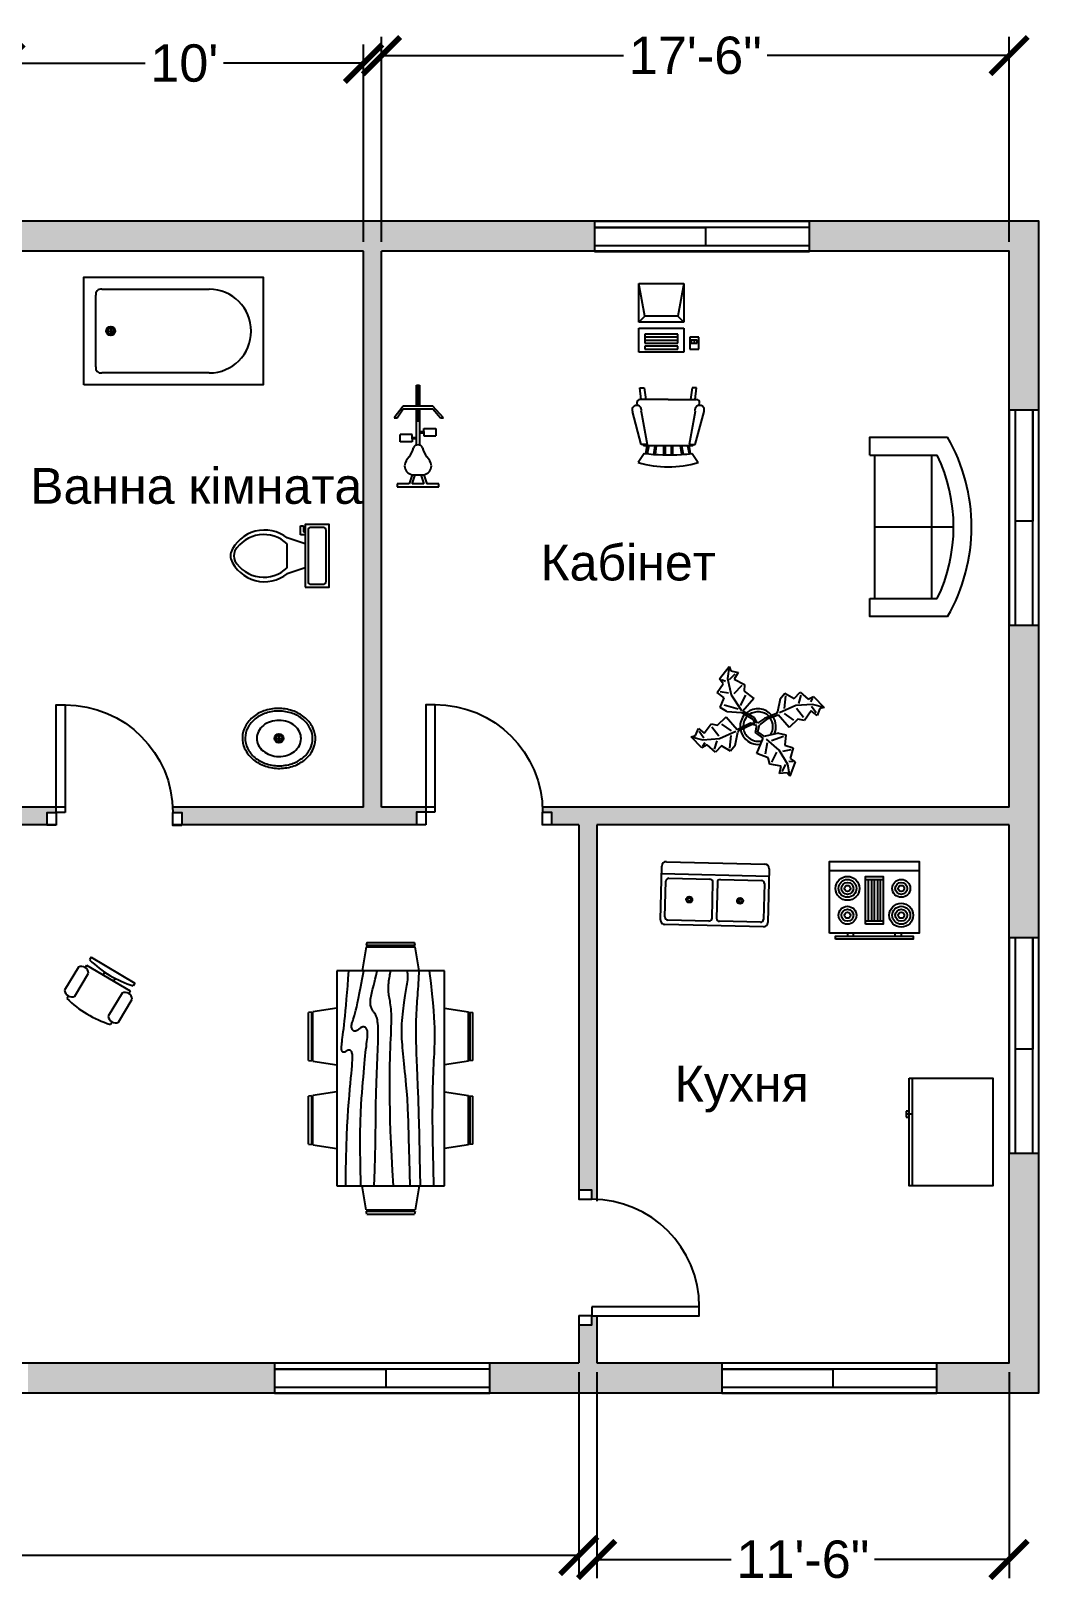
# Model space of a CAD drawing. Header units: inches. Extents: x 2535 to 5004, y 1316 to 3229.
# Drawn here: x 2879 to 3216, y 1316 to 1835 of the extents above; entities that cross this region are included whole.
import ezdxf

# ---------------------------------------------------------------- set-up
doc = ezdxf.new("R2010")
doc.units = ezdxf.units.IN
for name, color, linetype in [('Blocks', 130, 'Continuous'), ('Dimension', 82, 'Continuous'), ('Door', 240, 'Continuous'), ('Hatches', 50, 'Continuous'), ('Text', 40, 'Continuous'), ('Window', 210, 'Continuous')]:
    doc.layers.add(name, color=color, linetype=linetype)
doc.styles.get("Standard").update_dxf_attribs({"font": 'arial.ttf'})
doc.dimstyles.new('Dimension', dxfattribs={"dimscale": 5, "dimtxt": 2.5, "dimasz": 2.5, "dimexe": 1.25, "dimexo": 0.625, "dimtad": 0, "dimlunit": 4, "dimtxsty": 'Standard', "dimblk": 'ARCHTICK', "dimcen": 2.5, "dimadec": 0, "dimazin": 0, "dimtfac": 1, "dimtmove": 0, "dimatfit": 3, "dimfxl": 1, "dimarcsym": 0})

# ---------------------------------------------------------------- blocks, each defined once
blk = doc.blocks.new('Door1')
at = {"layer": 'Door'}
for points in [[(-6.06, 4.28), (-3.06, 4.28), (-3.06, 40.28), (-6.06, 40.28)], [(-45.06, -0.03), (-42.06, -0.03), (-42.06, 4.28), (-45.06, 4.28)], [(-3, 0), (0, 0), (0, 4.31), (-3, 4.31)]]:
    blk.add_lwpolyline(points, close=True, dxfattribs=at)
blk.add_arc((-6.06, 4.28), 36, 90, 180, dxfattribs=at)
blk = doc.blocks.new('Window2')
at = {"layer": 'Window'}
for p, q in [((0, 10), (-72, 10)), ((-72, 10), (-72, 0)), ((0, 8), (-72, 8)), ((-72, 8), (-34.77, 8)), ((-34.77, 8), (-34.77, 2)), ((0, 0), (0, 10)), ((-72, 2), (0, 2)), ((-72, 0), (0, 0))]:
    blk.add_line(p, q, dxfattribs=at)
blk = doc.blocks.new('Bath Tub - 26 x 60 in.')
for p, q in [((8, -18), (10, -18)), ((9, -17), (9, -19))]:
    blk.add_line(p, q)
blk.add_lwpolyline([(0, -36), (0, 0), (60, 0), (60, -36)], close=True)
for points in [[(6, -4), (42, -4)], [(4, -30), (4, -6)], [(42, -32), (6, -32)]]:
    blk.add_lwpolyline(points)
for radius in [1.5, 1]:
    blk.add_circle((9, -18), radius)
for centre, radius, start, end in [((5.75, -5.75), 1.77, 81.8699, 188.1301), ((42, -18), 14, 270, 90), ((5.75, -30.25), 1.77, 171.8699, 278.1301)]:
    blk.add_arc(centre, radius, start, end)
blk = doc.blocks.new('Toilet - top')
for p, q in [((9.5, -6), (9.5, -2)), ((-10, -8.5), (-8, -8.5)), ((-10, -9.5), (-10, -8.5)), ((-7, -9.5), (-10, -9.5)), ((-8, -8.5), (-8, -8)), ((-7, -8), (-7, -9.5)), ((-4, -8), (-6, -14)), ((4, -8), (6, -14)), ((4, -14), (-4, -14))]:
    blk.add_line(p, q)
blk.add_lwpolyline([(10.5, -8), (10.5, 0), (-10.5, 0), (-10.5, -8)], close=True)
for points in [[(-9.5, -2), (-9.5, -6)], [(8.5, -1), (-8.5, -1)], [(-8.5, -7), (8.5, -7)]]:
    blk.add_lwpolyline(points)
for centre, radius, start, end in [((-8.62, -1.88), 0.884, 81.8699, 188.1301), ((8.62, -1.88), 0.884, 351.8699, 98.1301), ((-8.62, -6.12), 0.884, 171.8699, 278.1301), ((8.62, -6.12), 0.884, 261.8699, 8.1301), ((3.52, -21.58), 12.17, 141.4691, 247.9714), ((4.2, -21.82), 11.33, 136.3677, 238.9468), ((-3.52, -21.58), 12.17, 292.0284, 38.5307), ((-4.2, -21.82), 11.33, 301.053, 43.6321), ((0, -27.88), 4, 245.7318, 294.2682), ((0, -29), 4, 254.8605, 285.1395)]:
    blk.add_arc(centre, radius, start, end)
blk = doc.blocks.new('Sink - Oval top')
for p, q in [((-1, 0), (1, 0)), ((0, 1), (0, -1))]:
    blk.add_line(p, q)
at = {"linetype": 'Continuous'}
for points in [[(-12.23, 0.39, 0.117634), (-11.46, -3.36, 0.104469), (-8.88, -6.8, 0.090016), (-5.08, -9.07, 0.08192), (-0.32, -10.02, 0.08192), (4.49, -9.38, 0.090016), (8.42, -7.36, 0.104469), (11.22, -4.09, 0.117634), (12.23, -0.39, 0.117634), (11.46, 3.36, 0.104469), (8.88, 6.8, 0.090016), (5.08, 9.07, 0.08192), (0.32, 10.02, 0.08192), (-4.49, 9.38, 0.090016), (-8.42, 7.36, 0.104469), (-11.22, 4.09, 0.117634)], [(-11.29, 0.16, 0.118622), (-10.52, -3.25, 0.104678), (-8.07, -6.36, 0.089562), (-4.54, -8.37, 0.081185), (-0.13, -9.15, 0.081185), (4.3, -8.49, 0.089562), (7.89, -6.58, 0.104678), (10.42, -3.55, 0.118622), (11.29, -0.16, 0.118622), (10.52, 3.25, 0.104678), (8.07, 6.36, 0.089562), (4.54, 8.37, 0.081185), (0.13, 9.15, 0.081185), (-4.3, 8.49, 0.089562), (-7.89, 6.58, 0.104678), (-10.42, 3.55, 0.118622)], [(-7.42, 0.08, 0.118283), (-6.91, -2.17, 0.104607), (-5.29, -4.21, 0.089718), (-2.97, -5.53, 0.081436), (-0.07, -6.04, 0.081436), (2.84, -5.59, 0.089718), (5.2, -4.33, 0.104607), (6.86, -2.32, 0.118283), (7.42, -0.08, 0.118283), (6.91, 2.17, 0.104607), (5.29, 4.21, 0.089718), (2.97, 5.53, 0.081436), (0.07, 6.04, 0.081436), (-2.84, 5.59, 0.089718), (-5.2, 4.33, 0.104607), (-6.86, 2.32, 0.118283)]]:
    blk.add_lwpolyline(points, format="xyb", close=True, dxfattribs=at)
for radius in [1.5, 1]:
    blk.add_circle((0, 0), radius)
blk = doc.blocks.new('Dining Set - 36 x 72 in.')
at = {"linetype": 'Continuous'}
for p, q in [((-22.2343, 26.00059), (-23.4847, 17.99762)), ((-22.2304, 26), (-5.7608, 26)), ((-22, 27.5), (-22.1562, 26.50042)), ((-5.8416, 26.5), (-22.1534, 26.5)), ((-22, 27.5), (-6, 27.5)), ((-5.8437, 26.49966), (-6, 27.5)), ((-4.5152, 17.99762), (-5.7655, 25.99926)), ((5.7657, 26.00059), (4.5153, 17.99762)), ((5.7696, 26), (22.2392, 26)), ((6, 27.5), (5.8438, 26.50042)), ((22.1584, 26.5), (5.8466, 26.5)), ((6, 27.5), (22, 27.5)), ((22.1563, 26.49966), (22, 27.5)), ((23.4848, 17.99762), (22.2345, 25.99926)), ((36, 18), (-36, 18)), ((-36, 18), (-36, -18)), ((36, -18), (36, 18)), ((-45.5, 8), (-44.5004, 8.15617)), ((-45.5, 8), (-45.5, -8)), ((-44.5, -8.15843), (-44.5, 8.15338)), ((-44.0006, 8.23428), (-35.9976, 9.48474)), ((-44, 8.23041), (-44, -8.23915)), ((44.0006, 8.23428), (35.9976, 9.48474)), ((44, 8.23041), (44, -8.23915)), ((44.5, -8.15843), (44.5, 8.15338)), ((45.5, 8), (44.5005, 8.15617)), ((45.5, 8), (45.5, -8)), ((-44.4997, -8.15631), (-45.5, -8)), ((-35.9976, -9.48476), (-43.9993, -8.2345)), ((35.9976, -9.48476), (43.9993, -8.2345)), ((44.4997, -8.15631), (45.5, -8)), ((-36, -18), (36, -18)), ((-22.2343, -26.0006), (-23.4847, -17.99762)), ((-4.5152, -17.99762), (-5.7655, -25.99928)), ((5.7657, -26.0006), (4.5153, -17.99762)), ((23.4848, -17.99762), (22.2345, -25.99928)), ((-22.2304, -26), (-5.7608, -26)), ((-22, -27.5), (-22.1562, -26.50044)), ((-5.8416, -26.5), (-22.1534, -26.5)), ((-22, -27.5), (-6, -27.5)), ((-5.8437, -26.49967), (-6, -27.5)), ((5.7696, -26), (22.2392, -26)), ((6, -27.5), (5.8438, -26.50044)), ((22.1584, -26.5), (5.8466, -26.5)), ((6, -27.5), (22, -27.5)), ((22.1563, -26.49967), (22, -27.5))]:
    blk.add_line(p, q, dxfattribs=at)
for points in [[(-36, 15), (-31.1772, 14.97754), (-26.8079, 14.91406), (-22.8538, 14.81543), (-19.276, 14.6875), (-16.0362, 14.53613), (-13.0957, 14.36718), (-10.4159, 14.18652), (-7.9583, 14), (-5.6904, 13.81315), (-3.6035, 13.63021), (-1.6954, 13.45508), (0.0365, 13.29166), (1.5945, 13.14388), (2.9811, 13.01562), (4.1988, 12.9108), (5.25, 12.83333), (6.1393, 12.78613), (6.8802, 12.76823), (7.4883, 12.77767), (7.9792, 12.8125), (8.3685, 12.87077), (8.6719, 12.95052), (8.9049, 13.0498), (9.0833, 13.16666), (9.2205, 13.29899), (9.3216, 13.44401), (9.3895, 13.59879), (9.4271, 13.76041), (9.4373, 13.92594), (9.4232, 14.09245), (9.3875, 14.257), (9.3333, 14.41666), (9.2638, 14.56917), (9.1836, 14.71484), (9.0975, 14.85465), (9.0104, 14.98958), (8.9272, 15.1206), (8.8529, 15.2487), (8.7922, 15.37483), (8.75, 15.5), (8.7305, 15.62467), (8.7344, 15.74739), (8.7617, 15.86621), (8.8125, 15.97916), (8.8867, 16.08431), (8.9844, 16.17968), (9.1055, 16.26334), (9.25, 16.33333), (9.4189, 16.38802), (9.6172, 16.42708), (9.8506, 16.45052), (10.125, 16.45833), (10.4463, 16.45052), (10.8203, 16.42708), (11.2529, 16.38802), (11.75, 16.33333), (12.3184, 16.26318), (12.9694, 16.17838), (13.7151, 16.07991), (14.5677, 15.96875), (15.5395, 15.84586), (16.6426, 15.71224), (17.8893, 15.56884), (19.2917, 15.41666), (20.859, 15.25667), (22.5879, 15.08984), (24.4721, 14.91715), (26.5052, 14.73958), (28.6809, 14.5581), (30.9929, 14.3737), (33.4347, 14.18733), (36, 14)], [(-36, 10), (-28.9766, 10.14274), (-23.1725, 10.20442), (-18.4241, 10.19775), (-14.5677, 10.13541), (-11.4399, 10.03011), (-8.877, 9.89453), (-6.7154, 9.74137), (-4.7917, 9.58333), (-2.9698, 9.43082), (-1.2246, 9.28515), (0.4415, 9.14534), (2.026, 9.01041), (3.5266, 8.87939), (4.9408, 8.7513), (6.266, 8.62516), (7.5, 8.5), (8.6411, 8.37549), (9.6914, 8.2539), (10.6538, 8.13818), (11.5312, 8.03125), (12.3267, 7.93603), (13.043, 7.85547), (13.6831, 7.79248), (14.25, 7.75), (14.7471, 7.7303), (15.1797, 7.73307), (15.5537, 7.75732), (15.875, 7.80208), (16.1494, 7.86637), (16.3828, 7.94922), (16.5811, 8.04964), (16.75, 8.16666), (16.8944, 8.29915), (17.0143, 8.44531), (17.1089, 8.60319), (17.1771, 8.77083), (17.218, 8.94629), (17.2305, 9.1276), (17.2137, 9.31282), (17.1667, 9.5), (17.0895, 9.6875), (16.987, 9.875), (16.8649, 10.0625), (16.7292, 10.25), (16.5856, 10.4375), (16.4401, 10.625), (16.2985, 10.8125), (16.1667, 11), (16.05, 11.18733), (15.9518, 11.3737), (15.8752, 11.5581), (15.8229, 11.73958), (15.798, 11.91715), (15.8034, 12.08984), (15.842, 12.25667), (15.9167, 12.41666), (16.0295, 12.56836), (16.1784, 12.70833), (16.3605, 12.83268), (16.5729, 12.9375), (16.8127, 13.01888), (17.0768, 13.07291), (17.3625, 13.0957), (17.6667, 13.08333), (17.9894, 13.03312), (18.3418, 12.94726), (18.7382, 12.82918), (19.1927, 12.68229), (19.7195, 12.51001), (20.3327, 12.31575), (21.0465, 12.10294), (21.875, 11.875), (22.8357, 11.63354), (23.959, 11.37304), (25.2786, 11.08618), (26.8282, 10.76562), (28.6414, 10.40405), (30.752, 9.99414), (33.1936, 9.52856), (36, 9)], [(-36, 5.5), (-30.7157, 5.3348), (-26.069, 5.20963), (-21.9946, 5.11767), (-18.4271, 5.05208), (-15.3009, 5.00602), (-12.5508, 4.97265), (-10.1112, 4.94515), (-7.9167, 4.91666), (-5.909, 4.88167), (-4.0586, 4.83984), (-2.3429, 4.79215), (-0.7396, 4.73958), (0.7739, 4.6831), (2.22, 4.6237), (3.6213, 4.56233), (5, 4.5), (6.373, 4.43782), (7.7344, 4.3776), (9.0723, 4.32129), (10.375, 4.27083), (11.6309, 4.22819), (12.8281, 4.19531), (13.9551, 4.17415), (15, 4.16666), (15.954, 4.17448), (16.819, 4.19791), (17.6001, 4.23698), (18.3021, 4.29166), (18.9299, 4.36198), (19.4883, 4.44791), (19.9823, 4.54948), (20.4167, 4.66666), (20.7969, 4.79899), (21.1302, 4.94401), (21.4245, 5.09879), (21.6875, 5.26041), (21.9271, 5.42594), (22.1511, 5.59245), (22.3672, 5.757), (22.5834, 5.91666), (22.8065, 6.06868), (23.0404, 6.21093), (23.2879, 6.34147), (23.5521, 6.45833), (23.8358, 6.55957), (24.142, 6.64323), (24.4735, 6.70735), (24.8334, 6.75), (25.2235, 6.76969), (25.642, 6.76692), (26.0858, 6.74267), (26.5521, 6.69791), (27.0379, 6.63362), (27.5404, 6.55078), (28.0565, 6.45036), (28.5834, 6.33333), (29.1242, 6.19987), (29.7071, 6.04687), (30.3661, 5.87044), (31.1354, 5.66666), (32.0493, 5.43164), (33.142, 5.16146), (34.4475, 4.85221), (36, 4.5)], [(-36, -1), (-30.7915, -0.6591), (-26.0195, -0.38216), (-21.6519, -0.16284), (-17.6563, 0.00521), (-14.0005, 0.12833), (-10.6523, 0.21289), (-7.5796, 0.26522), (-4.75, 0.29166), (-2.134, 0.29793), (0.2878, 0.28711), (2.5317, 0.26163), (4.6146, 0.22396), (6.5529, 0.17651), (8.3633, 0.12174), (10.0623, 0.06209), (11.6667, 0), (13.1899, -0.06201), (14.6341, -0.1211), (15.9982, -0.17432), (17.2813, -0.21875), (18.4823, -0.25147), (19.6003, -0.26953), (20.6343, -0.27002), (21.5834, -0.25), (22.4481, -0.20768), (23.2357, -0.14584), (23.9549, -0.06836), (24.6146, 0.02083), (25.2235, 0.11784), (25.7904, 0.21875), (26.3241, 0.31966), (26.8334, 0.41666), (27.3265, 0.50618), (27.8099, 0.58593), (28.2894, 0.65397), (28.7709, 0.70833), (29.2601, 0.74707), (29.763, 0.76823), (30.2855, 0.76985), (30.8334, 0.75), (31.4088, 0.70784), (31.9994, 0.64713), (32.589, 0.57275), (33.1615, 0.48958), (33.7008, 0.4025), (34.1908, 0.3164), (34.6153, 0.23616), (34.9584, 0.16666), (35.2099, 0.11165), (35.3848, 0.07031), (35.504, 0.04069), (35.5886, 0.02083), (35.6594, 0.00879), (35.7377, 0.0026), (35.8442, 0.00032), (36, 0)], [(-36, -6.5), (-27.1843, -6.31267), (-20.084, -6.1263), (-14.469, -5.9419), (-10.1094, -5.76042), (-6.7752, -5.58285), (-4.2363, -5.41016), (-2.2629, -5.24333), (-0.625, -5.08334), (0.8708, -4.93099), (2.2715, -4.78646), (3.5872, -4.64974), (4.8281, -4.52084), (6.0046, -4.39974), (7.127, -4.28646), (8.2053, -4.18099), (9.25, -4.08334), (10.2705, -3.99382), (11.2734, -3.91407), (12.2647, -3.84603), (13.25, -3.79167), (14.2354, -3.75293), (15.2266, -3.73177), (16.2295, -3.73015), (17.25, -3.75), (18.2912, -3.79248), (19.3451, -3.85547), (20.4009, -3.93604), (21.4479, -4.03125), (22.4754, -4.13819), (23.4727, -4.25391), (24.4289, -4.37549), (25.3334, -4.5), (26.1785, -4.62492), (26.9694, -4.74935), (27.7145, -4.87281), (28.4219, -4.99479), (29.1, -5.11483), (29.7572, -5.23242), (30.4016, -5.34709), (31.0417, -5.45834), (31.6837, -5.56437), (32.3262, -5.65821), (32.9658, -5.73153), (33.599, -5.77604), (34.2224, -5.78345), (34.8327, -5.74545), (35.4264, -5.65373), (36, -5.5)], [(-36, -10), (-26.4022, -9.81299), (-18.4675, -9.62891), (-11.9839, -9.45069), (-6.7396, -9.28125), (-2.5226, -9.12354), (0.8789, -8.98047), (3.6769, -8.85498), (6.0833, -8.75), (8.2767, -8.66765), (10.3021, -8.60677), (12.1712, -8.56543), (13.8958, -8.54167), (15.4876, -8.53353), (16.9583, -8.53907), (18.3197, -8.55632), (19.5834, -8.58334), (20.7616, -8.61841), (21.8685, -8.66081), (22.9188, -8.71004), (23.9271, -8.76563), (24.9081, -8.82707), (25.8763, -8.89388), (26.8465, -8.96558), (27.8334, -9.04167), (28.8474, -9.12118), (29.8828, -9.20117), (30.93, -9.27824), (31.9792, -9.34896), (33.0205, -9.40991), (34.0443, -9.45768), (35.0407, -9.48885), (36, -9.5)], [(-36, -14.5), (-30.0881, -14.33513), (-25.0332, -14.21224), (-20.7312, -14.12647), (-17.0781, -14.07292), (-13.97, -14.04671), (-11.3027, -14.04297), (-8.9724, -14.05681), (-6.875, -14.08334), (-4.9224, -14.11833), (-3.0905, -14.16016), (-1.3709, -14.20785), (0.2448, -14.26042), (1.7647, -14.3169), (3.1973, -14.3763), (4.5507, -14.43767), (5.8333, -14.5), (7.0554, -14.5621), (8.235, -14.62175), (9.3922, -14.67652), (10.5469, -14.72396), (11.7192, -14.76164), (12.929, -14.78711), (14.1965, -14.79794), (15.5417, -14.79167), (16.9933, -14.76424), (18.6152, -14.70508), (20.4804, -14.60197), (22.6615, -14.44271), (25.2312, -14.21509), (28.2624, -13.9069), (31.8277, -13.50594), (36, -13)]]:
    blk.add_lwpolyline(points, dxfattribs=at)
blk = doc.blocks.new('Plant - Rubber or Philodendron')
at = {"linetype": 'Continuous'}
for p, q in [((-16.2005, 11.4774), (-13.9899, 8.1064)), ((-16.2005, 11.4774), (-14.8639, 10.7964)), ((-16.0159, 6.3329), (-16.2005, 11.4774)), ((-14.8639, 10.7964), (-12.6195, 11.8975)), ((-13.3174, 8.325), (-13.0735, 11.0065)), ((-12.6195, 11.8975), (-12.1909, 9.4345)), ((4.6914, 8.8812), (5.3859, 11.2828)), ((5.3859, 11.2828), (8.8871, 10.7908)), ((5.9878, 10.4842), (7.1971, 6.3869)), ((8.8871, 10.7908), (9.9809, 13.4933)), ((9.9809, 13.4933), (13.3837, 12.301)), ((15.3859, 11.3055), (10.3916, 8.7942)), ((10.5828, 12.6946), (10.8893, 9.7953)), ((13.3837, 12.301), (14.68, 13.9039)), ((14.5816, 13.2037), (14.3848, 11.8033)), ((14.68, 13.9039), (19.3848, 11.8146)), ((15.2875, 10.6053), (17.5907, 9.2105)), ((19.3848, 11.8146), (15.3859, 11.3055)), ((19.3848, 11.8146), (18.1868, 10.9119)), ((18.1868, 10.9119), (18.1925, 8.4119)), ((-14.0069, 5.8704), (-16.0159, 6.3329)), ((-15.3434, 6.5514), (-13.9984, 6.9884)), ((-13.5868, 2.2894), (-14.0069, 5.8704)), ((-13.9899, 8.1064), (-9.5434, 4.7185)), ((-12.1909, 9.4345), (-8.3829, 10.3)), ((-8.8369, 9.409), (-9.0894, 5.6095)), ((-8.3829, 10.3), (-7.0549, 8.501)), ((-7.0549, 8.501), (-3.0284, 8.6941)), ((-4.8529, 4.012), (-5.7184, 7.82)), ((-3.0284, 8.6941), (-3.0709, 3.1041)), ((4.6914, 8.8812), (5.5014, 4.4831)), ((10.3916, 8.7942), (6.2847, 4.4028)), ((14.2977, 6.1031), (10.9934, 7.9956)), ((14.8995, 5.3044), (12.7005, 4.8994)), ((15.7909, 9.1065), (14.8995, 5.3044)), ((18.1925, 8.4119), (15.7909, 9.1065)), ((-10.6784, 2.491), (-13.5868, 2.2894)), ((-13.1329, 3.1804), (-10.6614, 4.727)), ((-9.5858, -0.8715), (-10.6784, 2.491)), ((-9.5434, 4.7185), (-4.1917, 2.9888)), ((-9.1318, 0.0195), (-5.9793, 2.9025)), ((-7.1228, -0.443), (-3.5248, 2.2131)), ((-3.5248, 2.2131), (-3.3011, 2.4355)), ((-3.3011, 2.4355), (-0.5306, 1.7947)), ((-3.0709, 3.1041), (0.0797, 2.3163)), ((-0.5306, 1.7947), (-0.2255, -0.5527)), ((-0.5306, 1.7947), (-0.5306, 1.7947)), ((0.0797, 2.3163), (0.4866, -0.031)), ((0.4866, -0.031), (2.1141, 0.2298)), ((2.1141, 0.2298), (5.4346, 3.9146)), ((6.1032, 3.6844), (2.8262, -0.031)), ((5.4346, 3.9146), (5.5014, 4.4831)), ((11.1089, 1.1958), (6.1032, 3.6844)), ((7.7005, 4.8881), (11.5025, 3.9967)), ((12.7005, 4.8994), (11.1089, 1.1958)), ((-11.3237, -7.2629), (-9.7321, -3.5593)), ((-9.7321, -3.5593), (-4.7264, -6.0479)), ((-7.1228, -0.443), (-9.5858, -0.8715)), ((-2.019, -3.6148), (-4.7264, -6.0479)), ((-4.0579, -6.2781), (-0.9375, -3.1608)), ((-2.019, -3.6148), (-0.2255, -0.5527)), ((-0.9375, -3.1608), (0.5883, -0.8135)), ((0.5883, -0.8135), (2.2447, -2.0916)), ((2.8262, -0.031), (1.3003, -0.5527)), ((1.3003, -0.5527), (2.4193, -1.4655)), ((2.2447, -2.0916), (6.7108, -2.6626)), ((2.4193, -1.4655), (6.895, -2.1175)), ((4.943, -7.9659), (6.7108, -2.6626)), ((11.6605, -0.5413), (6.895, -2.1175)), ((12.3677, -6.1981), (7.219, -2.6772)), ((8.125, -4.0768), (7.7715, -7.9659)), ((8.3544, -2.7453), (13.1973, -2.1704)), ((11.6605, -0.5413), (14.1354, -0.8948)), ((14.1354, -0.8948), (14.1354, -4.4304)), ((14.1354, -4.4304), (16.9638, -5.1375)), ((16.9638, -5.1375), (16.2567, -8.673)), ((-14.4141, -11.4699), (-13.5228, -7.6679)), ((-13.5228, -7.6679), (-11.3237, -7.2629)), ((-12.921, -8.4665), (-9.6166, -10.359)), ((-6.3237, -7.2516), (-10.1257, -6.3602)), ((-9.0148, -11.1577), (-4.9047, -6.8122)), ((-4.611, -12.8477), (-5.8203, -8.7504)), ((-4.1246, -6.8466), (-4.0579, -6.2781)), ((-3.3146, -11.2447), (-4.1246, -6.8466)), ((8.8321, -9.0266), (4.943, -7.9659)), ((9.5392, -11.1479), (8.8321, -9.0266)), ((10.2463, -10.4408), (11.6605, -6.9053)), ((15.5496, -10.7943), (12.3677, -6.1981)), ((16.2567, -5.8446), (13.4283, -6.5517)), ((17.3174, -9.7337), (15.9032, -9.7337)), ((16.2567, -8.673), (18.0245, -9.7337)), ((18.0245, -9.7337), (16.6103, -14.6834)), ((-18.008, -14.1781), (-16.8101, -13.2754)), ((-18.008, -14.1781), (-14.0091, -13.669)), ((-13.3032, -16.2674), (-18.008, -14.1781)), ((-16.8157, -10.7754), (-14.4141, -11.4699)), ((-16.8101, -13.2754), (-16.8157, -10.7754)), ((-13.9107, -12.9688), (-16.2139, -11.574)), ((-14.0091, -13.669), (-9.0148, -11.1577)), ((-12.0069, -14.6645), (-13.3032, -16.2674)), ((-13.2048, -15.5672), (-13.008, -14.1668)), ((-8.6042, -15.8568), (-12.0069, -14.6645)), ((-9.206, -15.0581), (-9.5126, -12.1588)), ((-7.5103, -13.1543), (-8.6042, -15.8568)), ((-4.0092, -13.6463), (-7.5103, -13.1543)), ((-3.3146, -11.2447), (-4.0092, -13.6463)), ((13.4283, -11.5015), (9.5392, -11.1479)), ((13.0748, -13.9763), (13.4283, -11.5015)), ((15.5496, -13.6228), (13.0748, -13.9763)), ((14.8425, -10.7943), (13.7819, -13.2692)), ((16.6103, -14.6834), (15.5496, -10.7943)), ((16.6103, -14.6834), (15.5496, -13.6228))]:
    blk.add_line(p, q, dxfattribs=at)
for centre, radius, start, end in [((0, 0), 6.1275, 34.37569, 120.1028), ((0.0308, 0.1664), 6, 178.6147, 235.1169), ((0.0308, 0.1664), 5, 168.1647, 238.6725), ((-0.0601, -0.2075), 5.2461, 33.82192, 124.9414), ((-0.2664, 0.1682), 5.2775, 338.4094, 20.03007), ((-0.098, 0.1364), 6.1288, 341.2017, 26.09184), ((-0.0234, 0.3825), 6.1492, 242.5812, 331.2714), ((-0.1102, 0.4886), 5.2883, 247.3711, 327.472)]:
    blk.add_arc(centre, radius, start, end, dxfattribs=at)
blk = doc.blocks.new('Computer Terminal')
at = {"linetype": 'Continuous'}
for p, q in [((-10, 11.5), (5, 11.5)), ((-8, 0.5), (-10, 11.5)), ((-10, -1.5), (-10, 11.5)), ((5, 11.5), (3, 0.5)), ((5, 11.5), (5, -1.5)), ((-10, -1.5), (-8, 0.5)), ((3, 0.5), (-8, 0.5)), ((3, 0.5), (5, -1.5)), ((5, -1.5), (-10, -1.5)), ((-10, -11.5), (-10, -3.5)), ((-10, -3.5), (5, -3.5)), ((5, -3.5), (5, -11.5)), ((-8, -5.5), (-8, -8.5)), ((3, -5.5), (-8, -5.5)), ((3, -6.5), (-8, -6.5)), ((-8, -7.5), (3, -7.5)), ((-8, -8.5), (3, -8.5)), ((-8, -9.5), (-8, -10.5)), ((3, -9.5), (-8, -9.5)), ((3, -8.5), (3, -5.5)), ((3, -10.5), (3, -9.5)), ((10, -6.5), (7, -6.5)), ((7, -6.5), (7, -10.5)), ((9.5, -7.5), (7.5, -7.5)), ((7.5, -7.5), (7.5, -8.5)), ((7.5, -8.5), (9.5, -8.5)), ((8.5, -7.5), (8.5, -8.5)), ((9.5, -8.5), (9.5, -7.5)), ((10, -10.5), (10, -6.5)), ((5, -11.5), (-10, -11.5)), ((-8, -10.5), (3, -10.5)), ((7, -10.5), (10, -10.5))]:
    blk.add_line(p, q, dxfattribs=at)
blk = doc.blocks.new('Range-Oven - 30 in top')
for p, q in [((0, -3), (30, -3)), ((12, -6), (18, -6)), ((13, -20), (13, -6)), ((14, -6), (14, -20)), ((15, -20), (15, -6)), ((16, -6), (16, -20)), ((17, -20), (17, -6)), ((18, -20), (12, -20)), ((6, -24), (6, -25)), ((8, -25), (8, -24)), ((22, -25), (22, -24)), ((24, -24), (24, -25))]:
    blk.add_line(p, q)
for points in [[(0, -24), (0, 0), (30, 0), (30, -24)], [(12, -21), (12, -5), (18, -5), (18, -21)], [(2, -26), (2, -25), (28, -25), (28, -26)]]:
    blk.add_lwpolyline(points, close=True)
for centre, radius in [((6, -9), 4), ((6, -9), 3), ((6, -9), 2), ((6, -9), 1), ((24, -9), 3), ((24, -9), 2), ((24, -9), 1), ((6, -18), 3), ((24, -18), 4), ((24, -18), 3), ((6, -18), 2), ((6, -18), 1), ((24, -18), 2), ((24, -18), 1)]:
    blk.add_circle(centre, radius)
blk = doc.blocks.new('Sink-double - 36 in top')
for p, q in [((-18, -4), (18, -4)), ((-0.75, -18.5), (-0.75, -6.5)), ((0.75, -6.5), (0.75, -18.5))]:
    blk.add_line(p, q)
for points in [[(-16.5, 0), (16.5, 0)], [(-18, -19.5), (-18, -1.5)], [(18, -1.5), (18, -19.5)], [(-16.5, -18.5), (-16.5, -6.5)], [(-15.5, -5.5), (-1.75, -5.5)], [(1.75, -5.5), (15.5, -5.5)], [(16.5, -6.5), (16.5, -18.5)], [(-1.75, -19.5), (-15.5, -19.5)], [(15.5, -19.5), (1.75, -19.5)], [(16.5, -21), (-16.5, -21)]]:
    blk.add_lwpolyline(points)
for centre, radius in [((-8.5, -12.5), 1), ((-8.5, -12.5), 0.5), ((8.5, -12.5), 1), ((8.5, -12.5), 0.5)]:
    blk.add_circle(centre, radius)
for centre, radius, start, end in [((-16.5, -1.5), 1.5, 90, 180), ((16.5, -1.5), 1.5, 0, 90), ((-15.5, -6.5), 1, 90, 180), ((-1.75, -6.5), 1, 0, 90), ((1.75, -6.5), 1, 90, 180), ((15.5, -6.5), 1, 0, 90), ((-16.5, -19.5), 1.5, 180, 270), ((-15.5, -18.5), 1, 180, 270), ((-1.75, -18.5), 1, 270, 0), ((1.75, -18.5), 1, 180, 270), ((15.5, -18.5), 1, 270, 0), ((16.5, -19.5), 1.5, 270, 0)]:
    blk.add_arc(centre, radius, start, end)
blk = doc.blocks.new('Refrigerator-2 door - 36 in top')
for p, q in [((0, -26.999999), (36, -26.999999)), ((11, -27.999999), (11, -28.999999)), ((11, -28.999999), (13, -28.999999)), ((12, -26.999999), (12, -28.999999)), ((13, -28.999999), (13, -27.999999))]:
    blk.add_line(p, q)
blk.add_lwpolyline([(0, -27.999999), (0, 0), (36, 0), (36, -27.999999)], close=True)
blk = doc.blocks.new('Chair - Desk')
at = {"linetype": 'Continuous'}
for p, q in [((-8.5, 0), (-8.5, -1)), ((-8.5, 0), (8.5, 0)), ((8.5, 0), (8.5, -1)), ((-10.5, -5), (-10.5, -14)), ((-8.5, -3), (-8.5, -4)), ((-8.5, -3), (8.5, -3)), ((-6.5, -14), (-6.5, -5)), ((-2, -3), (-2, -1.9355)), ((2, -1.9576), (2, -3)), ((6.5, -5), (6.5, -14)), ((8.5, -3), (8.5, -4)), ((10.5, -14), (10.5, -5)), ((-8.5, -15), (-8.5, -16)), ((8.5, -15), (8.5, -16))]:
    blk.add_line(p, q, dxfattribs=at)
for centre, radius, start, end in [((-8.5, -6.5), 2.5, 36.8699, 143.1301), ((0, 34.625), 36.625, 256.5803, 283.4197), ((8.5, -6.5), 2.5, 36.8699, 143.1301), ((-8.5, -12.5), 2.5, 216.8699, 323.1301), ((8.5, -12.5), 2.5, 216.8699, 323.1301), ((0, 19.625), 36.625, 256.5803, 283.4197)]:
    blk.add_arc(centre, radius, start, end, dxfattribs=at)
blk = doc.blocks.new('Exercise Bike')
at = {"linetype": 'Continuous'}
for p, q in [((-0.75, 10), (-0.75, 17)), ((-0.75, 17), (0.25, 17)), ((-0.5, 17), (-0.5, 9.9929)), ((-0.25, 10), (-0.25, 17)), ((0, 17), (0, 9.9929)), ((0.25, 17), (0.25, 10)), ((-5.25, 10), (-8.25, 6)), ((-8.25, 6), (-7.25, 6)), ((-7.25, 6), (-5.25, 9)), ((-0.75, 10), (-5.25, 10)), ((-5.25, 9), (4.75, 9)), ((4.75, 10), (-0.75, 10)), ((-0.75, 5), (-0.75, 9)), ((-0.5, 8.9396), (-0.5, 5)), ((-0.25, 5), (-0.25, 9)), ((0, 8.9396), (0, 5)), ((0.25, 9), (0.25, 5)), ((8.25, 6), (4.75, 10)), ((4.75, 9), (7.25, 6)), ((7.25, 6), (8.25, 6)), ((-6.25, -2), (-6.25, 0.5)), ((-2.25, 0.5), (-6.25, 0.5)), ((-2.25, -0.5), (-2.25, 0.5)), ((-0.75, -3.0635), (-0.75, 5)), ((-0.75, 5), (0.25, 5)), ((0.25, 5), (0.25, -3.0635)), ((0.25, 1.5), (1.75, 1.5)), ((0.25, 1), (1.75, 1)), ((1.75, 2.5), (5.75, 2.5)), ((1.75, 1.5), (1.75, 2.5)), ((1.75, 1.5), (1.75, 0)), ((1.75, 0), (5.75, 0)), ((5.75, 2.5), (5.75, 0)), ((-2.25, -2), (-6.25, -2)), ((-2.25, -0.5), (-0.75, -0.5)), ((-2.25, -1), (-2.25, -0.5)), ((-2.25, -1), (-2.25, -2)), ((-0.75, -1), (-2.25, -1)), ((-2.25, -13), (-3.25, -16)), ((-2.25, -16), (-1.25, -13)), ((-2.25, -13), (1.75, -13)), ((0.75, -13), (1.75, -16)), ((1.75, -13), (2.75, -16)), ((-7.25, -16), (-7.25, -17)), ((-4.75, -16), (-7.25, -16)), ((-7.25, -17), (6.75, -17)), ((-3.25, -16), (-4.75, -16)), ((1.75, -16), (-2.25, -16)), ((6.75, -16), (2.75, -16)), ((6.75, -17), (6.75, -16))]:
    blk.add_line(p, q, dxfattribs=at)
for centre, radius, start, end in [((-9.6692, -1.9154), 8.1889, 321.6175, 345.2525), ((-0.25, -4.625), 1.625, 22.61987, 157.3801), ((9.1691, -1.9154), 8.1889, 194.7476, 218.3825), ((0.1685, -10.5843), 4.9531, 133.6443, 173.2256), ((-1.7006, -10.0005), 3.0494, 179.9906, 259.6205), ((1.2006, -10.0005), 3.0494, 280.3795, 0.009389), ((-0.6686, -10.5843), 4.9531, 6.774486, 46.35562)]:
    blk.add_arc(centre, radius, start, end, dxfattribs=at)
blk = doc.blocks.new('Sofa - Roundback Loveseat 5 ft.')
at = {"linetype": 'Continuous'}
for p, q in [((0, -32.44198), (0, -5.99998)), ((-24, -33.99998), (-24, -11.46958)), ((-23.9998, -13.38178), (23.99986, -13.38178)), ((24.00004, -33.99998), (24.00004, -11.46958)), ((-24, -32.44198), (24.00004, -32.44198))]:
    blk.add_line(p, q, dxfattribs=at)
for points in [[(-24, -33.99998), (-30, -33.99998), (-30, -7.99998)], [(30.00004, -7.99998), (30.00004, -33.99998), (24.00004, -33.99998)]]:
    blk.add_lwpolyline(points, dxfattribs=at)
for centre, radius, start, end in [((0, -60.24998), 60.24998, 60.13715, 119.8628), ((0, -61.38438), 55.38444, 64.32083, 115.6792)]:
    blk.add_arc(centre, radius, start, end, dxfattribs=at)
blk = doc.blocks.new('Chair - Rocking')
at = {"linetype": 'Continuous'}
for p, q in [((-8, -4.5), (-10, -1.5)), ((-7.5, -4.5), (-7, -7)), ((-6.5, -7), (-7.02225, -4.43)), ((-4.5, -7), (-4.96674, -4.19951)), ((-4, -7), (-4.40532, -4.16272)), ((-1.5, -4.05012), (-1.5, -7)), ((-1, -7), (-1, -4.05012)), ((1, -7), (1, -4.04655)), ((1.5, -4.05012), (1.5, -7)), ((4, -7), (4.40187, -4.18694)), ((4.5, -7), (4.96761, -4.19437)), ((6.5, -7), (7, -4.4057)), ((7.5, -4.5), (7, -7)), ((8, -4.5), (10, -1.5)), ((-9, -7.5), (-12, -18.49999)), ((-7, -7.5), (-9, -7.5)), ((-9, -18.49999), (-7, -7.5)), ((-8.23428, -6.99939), (-8.3093, -7.47958)), ((-8.23041, -7), (8.23915, -7)), ((7, -7.5), (9, -7.5)), ((9, -18.49999), (7, -7.5)), ((8.31071, -7.48854), (8.23449, -7.00073)), ((9, -7.5), (12, -18.49999)), ((-10.36644, -20.64523), (-10.5, -21.49999)), ((10.5, -21.49999), (10.3575, -20.58798)), ((-9, -22.49999), (-9.5, -26.49999)), ((0, -22.49999), (-9.5, -22.49999)), ((-8, -26.49999), (-7.5, -22.49999)), ((0, -22.49999), (9.5, -22.49999)), ((8, -26.49999), (7.5, -22.49999)), ((9, -22.49999), (9.5, -26.49999)), ((-9.5, -26.49999), (-8, -26.49999)), ((9.5, -26.49999), (8, -26.49999))]:
    blk.add_line(p, q, dxfattribs=at)
for centre, radius, start, end in [((0, -34.08333), 34.08333, 72.93847, 107.0615), ((0, -68.25004), 64.25, 93.92211, 97.15267), ((0, -68.25004), 64.25, 82.84733, 93.92211), ((-10.5, -18.99999), 1.58114, 161.5651, 18.43495), ((10.5, -18.99999), 1.58114, 161.5651, 18.43495), ((-9.5, -21.49999), 1, 180, 270), ((9.5, -21.49999), 1, 270, 0)]:
    blk.add_arc(centre, radius, start, end, dxfattribs=at)
blk = doc.blocks.new('_ArchTick')
at = {"color": 0, "linetype": 'ByBlock', "const_width": 0.15}
blk.add_lwpolyline([(-0.5, -0.5), (0.5, 0.5)], dxfattribs=at)
blk = doc.blocks.new('*D36')
at = {"layer": 'Defpoints', "color": 0, "transparency": 16777216}
for p in [(2990.19, 1824.56), (2870.19, 1761.68), (2990.19, 1761.68)]:
    blk.add_point(p, dxfattribs=at)
at = {"layer": 'Dimension', "color": 0, "lineweight": -2, "transparency": 16777216}
for p, q in [((2870.19, 1764.8), (2870.19, 1830.81)), ((2990.19, 1764.8), (2990.19, 1830.81)), ((2870.19, 1824.56), (2917.04, 1824.56)), ((2990.19, 1824.56), (2943.33, 1824.56))]:
    blk.add_line(p, q, dxfattribs=at)
at = {"layer": 'Dimension', "color": 0, "lineweight": -2, "transparency": 16777216, "xscale": 12.5, "yscale": 12.5, "zscale": 12.5, "rotation": 180}
blk.add_blockref('_ArchTick', (2870.19, 1824.56), dxfattribs=at)
at = {"layer": 'Dimension', "color": 0, "lineweight": -2, "transparency": 16777216, "xscale": 12.5, "yscale": 12.5, "zscale": 12.5}
blk.add_blockref('_ArchTick', (2990.19, 1824.56), dxfattribs=at)
at = {"layer": 'Dimension', "color": 0, "transparency": 16777216, "insert": (2930.19, 1824.56), "char_height": 12.5, "attachment_point": 5}
blk.add_mtext("10'", dxfattribs=at)
blk = doc.blocks.new('*D37')
at = {"layer": 'Defpoints', "color": 0, "transparency": 16777216}
for p in [(3206.19, 1827.14), (2996.19, 1761.68), (3206.19, 1761.68)]:
    blk.add_point(p, dxfattribs=at)
at = {"layer": 'Dimension', "color": 0, "lineweight": -2, "transparency": 16777216}
for p, q in [((2996.19, 1764.8), (2996.19, 1833.39)), ((3206.19, 1764.8), (3206.19, 1833.39)), ((2996.19, 1827.14), (3077.18, 1827.14)), ((3206.19, 1827.14), (3125.19, 1827.14))]:
    blk.add_line(p, q, dxfattribs=at)
at = {"layer": 'Dimension', "color": 0, "lineweight": -2, "transparency": 16777216, "xscale": 12.5, "yscale": 12.5, "zscale": 12.5, "rotation": 180}
blk.add_blockref('_ArchTick', (2996.19, 1827.14), dxfattribs=at)
at = {"layer": 'Dimension', "color": 0, "lineweight": -2, "transparency": 16777216, "xscale": 12.5, "yscale": 12.5, "zscale": 12.5}
blk.add_blockref('_ArchTick', (3206.19, 1827.14), dxfattribs=at)
at = {"layer": 'Dimension', "color": 0, "transparency": 16777216, "insert": (3101.19, 1827.14), "char_height": 12.5, "attachment_point": 5}
blk.add_mtext('17\'-6"', dxfattribs=at)
blk = doc.blocks.new('*D38')
at = {"layer": 'Defpoints', "color": 0, "transparency": 16777216}
for p in [(2606.19, 1389.68), (3062.19, 1389.68), (3062.19, 1325.19)]:
    blk.add_point(p, dxfattribs=at)
at = {"layer": 'Dimension', "color": 0, "lineweight": -2, "transparency": 16777216}
for p, q in [((2606.19, 1386.55), (2606.19, 1318.94)), ((3062.19, 1386.55), (3062.19, 1318.94)), ((2606.19, 1325.19), (2820.46, 1325.19)), ((3062.19, 1325.19), (2847.92, 1325.19))]:
    blk.add_line(p, q, dxfattribs=at)
at = {"layer": 'Dimension', "color": 0, "lineweight": -2, "transparency": 16777216, "xscale": 12.5, "yscale": 12.5, "zscale": 12.5, "rotation": 180}
blk.add_blockref('_ArchTick', (2606.19, 1325.19), dxfattribs=at)
at = {"layer": 'Dimension', "color": 0, "lineweight": -2, "transparency": 16777216, "xscale": 12.5, "yscale": 12.5, "zscale": 12.5}
blk.add_blockref('_ArchTick', (3062.19, 1325.19), dxfattribs=at)
at = {"layer": 'Dimension', "color": 0, "transparency": 16777216, "insert": (2834.19, 1325.19), "char_height": 12.5, "attachment_point": 5}
blk.add_mtext("38'", dxfattribs=at)
blk = doc.blocks.new('*D39')
at = {"layer": 'Defpoints', "color": 0, "transparency": 16777216}
for p in [(3068.19, 1389.68), (3206.19, 1389.68), (3206.19, 1323.9)]:
    blk.add_point(p, dxfattribs=at)
at = {"layer": 'Dimension', "color": 0, "lineweight": -2, "transparency": 16777216}
for p, q in [((3068.19, 1386.55), (3068.19, 1317.65)), ((3206.19, 1386.55), (3206.19, 1317.65)), ((3068.19, 1323.9), (3113.18, 1323.9)), ((3206.19, 1323.9), (3161.19, 1323.9))]:
    blk.add_line(p, q, dxfattribs=at)
at = {"layer": 'Dimension', "color": 0, "lineweight": -2, "transparency": 16777216, "xscale": 12.5, "yscale": 12.5, "zscale": 12.5, "rotation": 180}
blk.add_blockref('_ArchTick', (3068.19, 1323.9), dxfattribs=at)
at = {"layer": 'Dimension', "color": 0, "lineweight": -2, "transparency": 16777216, "xscale": 12.5, "yscale": 12.5, "zscale": 12.5}
blk.add_blockref('_ArchTick', (3206.19, 1323.9), dxfattribs=at)
at = {"layer": 'Dimension', "color": 0, "transparency": 16777216, "insert": (3137.19, 1323.9), "char_height": 12.5, "attachment_point": 5}
blk.add_mtext('11\'-6"', dxfattribs=at)

msp = doc.modelspace()

# ---------------------------------------------------------------- hatches: boundary and pattern name
at = {"layer": 'Hatches'}
h = msp.add_hatch(color=256, dxfattribs=at)
h.dxf.hatch_style = 1
h.paths.add_polyline_path([(2702.897, 1771.676), (2596.187, 1771.676), (2596.187, 1708.528), (2606.187, 1708.528), (2606.187, 1761.676), (2702.897, 1761.676)])
h.paths.add_polyline_path([(3067.414, 1771.676), (2774.897, 1771.676), (2774.897, 1761.676), (2864.187, 1761.676), (2864.187, 1575.676), (2663.426, 1575.676, -0.0117984), (2663.466, 1573.978), (2666.466, 1573.978), (2666.466, 1569.676), (2870.187, 1569.676), (2884.295, 1569.676), (2884.295, 1573.887), (2887.354, 1573.887), (2887.354, 1575.676), (2870.187, 1575.676), (2870.187, 1695.676), (2870.187, 1761.676), (2990.187, 1761.676), (2990.187, 1695.676), (2990.187, 1575.676), (2926.308, 1575.676, -0.0126513), (2926.354, 1573.855), (2929.354, 1573.855), (2929.354, 1569.676), (2990.187, 1569.676), (3008.017, 1569.703), (3008.017, 1574.023), (3011.077, 1574.023), (3011.077, 1575.676), (2996.187, 1575.676), (2996.187, 1761.676), (3067.414, 1761.676)])
h.paths.add_polyline_path([(3216.187, 1771.676), (3139.414, 1771.676), (3139.414, 1761.676), (3206.187, 1761.676), (3206.187, 1708.528), (3216.187, 1708.528)])
h.paths.add_polyline_path([(2606.187, 1636.528), (2596.187, 1636.528), (2596.187, 1531.862), (2606.187, 1531.862), (2606.187, 1569.676), (2621.406, 1569.676), (2621.406, 1574.009), (2624.466, 1574.009), (2624.466, 1575.676), (2606.187, 1575.676)])
h.paths.add_polyline_path([(2606.187, 1459.862), (2596.187, 1459.862), (2596.187, 1379.676), (2679.541, 1379.676), (2679.541, 1384.397), (2682.601, 1384.397), (2682.601, 1389.676), (2606.187, 1389.676)])
h.paths.add_polyline_path([(2805.857, 1389.676), (2760.601, 1389.676), (2760.601, 1384.397), (2763.661, 1384.397), (2763.661, 1379.676), (2805.857, 1379.676)])
h.paths.add_polyline_path([(3216.187, 1459.862), (3206.187, 1459.862), (3206.187, 1389.676), (3182.014, 1389.676), (3182.014, 1379.676), (3216.187, 1379.676)])
h.paths.add_polyline_path([(2960.415, 1389.676), (2877.857, 1389.676), (2877.857, 1379.676), (2960.415, 1379.676)])
h.paths.add_polyline_path([(3089.975, 1470.526), (3140.84, 1470.526), (3140.84, 1495.254), (3089.975, 1495.254)], flags=9)
h.paths.add_polyline_path([(2627.833, 1496.182), (2702.591, 1496.182), (2702.591, 1520.91), (2627.833, 1520.91)], flags=9)
h = msp.add_hatch(color=256, dxfattribs=at)
h.dxf.hatch_style = 1
h.paths.add_polyline_path([(3216.187, 1636.528), (3206.187, 1636.528), (3206.187, 1575.676), (3062.187, 1575.676), (3050.037, 1575.676, -0.0117066), (3050.077, 1573.991), (3053.077, 1573.991), (3053.077, 1569.676), (3062.187, 1569.676), (3062.187, 1447.424), (3066.516, 1447.424), (3066.516, 1444.424, -0.0116078), (3068.187, 1444.385), (3068.187, 1569.676), (3206.187, 1569.676), (3206.187, 1531.862), (3216.187, 1531.862)])
h = msp.add_hatch(color=256, dxfattribs=at)
h.dxf.hatch_style = 1
h.paths.add_polyline_path([(3110.014, 1389.676), (3068.187, 1389.676), (3068.187, 1405.424), (3066.548, 1405.424), (3066.548, 1402.365), (3062.187, 1402.365), (3062.187, 1389.676), (3032.415, 1389.676), (3032.415, 1379.676), (3110.014, 1379.676)])

# ---------------------------------------------------------------- linework, layer by layer
for p, q in [((2990.187, 1761.676), (2990.187, 1761.676)), ((2990.187, 1695.676), (2990.187, 1761.676)), ((2996.187, 1575.676), (2996.187, 1761.676)), ((2990.187, 1575.676), (2990.187, 1695.676)), ((2890.477, 1575.676), (2870.187, 1575.676)), ((2990.187, 1575.676), (2926.469, 1575.676)), ((3014.077, 1575.676), (2996.187, 1575.676)), ((3062.187, 1575.676), (3050.037, 1575.676)), ((3206.187, 1575.676), (3062.187, 1575.676)), ((2887.295, 1569.676), (2870.187, 1569.676)), ((2990.187, 1569.676), (2926.354, 1569.676)), ((3011.017, 1569.708), (2990.187, 1569.676)), ((2990.187, 1569.676), (2990.187, 1569.676)), ((2990.187, 1569.676), (2990.187, 1569.676)), ((3062.187, 1569.676), (3049.823, 1569.676)), ((3062.187, 1569.676), (3062.187, 1444.751)), ((3062.187, 1569.676), (3062.187, 1569.676)), ((3206.187, 1569.676), (3068.187, 1569.676)), ((3068.187, 1569.676), (3068.187, 1443.834)), ((3206.187, 1389.676), (3206.187, 1569.676)), ((3206.187, 1569.676), (3206.187, 1569.676)), ((3062.187, 1405.56), (3062.187, 1389.676)), ((3068.187, 1405.424), (3068.187, 1389.676))]:
    msp.add_line(p, q)
for points in [[(2758.188, 1379.676), (3216.187, 1379.676), (3216.187, 1771.676), (2596.187, 1771.676), (2596.187, 1379.676), (2686.188, 1379.676)], [(2990.187, 1761.676), (2870.187, 1761.676)], [(3206.187, 1575.676), (3206.187, 1761.676), (2996.187, 1761.676)], [(3068.187, 1389.676), (3206.187, 1389.676), (3206.187, 1569.676)], [(2758.188, 1389.676), (3062.187, 1389.676)]]:
    msp.add_lwpolyline(points)

# ---------------------------------------------------------------- block references
at = {"layer": 'Blocks'}
for name, p in [('Bath Tub - 26 x 60 in.', (2896.562, 1752.938)), ('Computer Terminal', (3092.343, 1739.41)), ('Exercise Bike', (3008.645, 1699.874)), ('Sink - Oval top', (2961.844, 1598.639)), ('Range-Oven - 30 in top', (3146.112, 1557.461))]:
    msp.add_blockref(name, p, dxfattribs=at)
for name, p, rotation in [('Chair - Rocking', (3092.122, 1689.506), 180), ('Sofa - Roundback Loveseat 5 ft.', (3193.637, 1669.403), 270), ('Toilet - top', (2978.614, 1659.728), 270), ('Plant - Rubber or Philodendron', (3122.267, 1602.74), 157.582032340347), ('Sink-double - 36 in top', (3107.992, 1556.978), 358.569495199153), ('Dining Set - 36 x 72 in.', (2999.247, 1484.884), 89.99999999999999), ('Chair - Desk', (2906.314, 1521.045), 329.2549103555805), ('Refrigerator-2 door - 36 in top', (3200.788, 1484.922), 269.9999999999996)]:
    msp.add_blockref(name, p, dxfattribs=dict(at, rotation=rotation))
at = {"layer": 'Window'}
for p in [(3139.414, 1761.578), (3032.415, 1379.566), (3182.014, 1379.532)]:
    msp.add_blockref('Window2', p, dxfattribs=at)
at = {"layer": 'Window', "rotation": 270}
for name, p in [('Window2', (3206.187, 1636.528)), ('Window2', (3206.187, 1459.862)), ('Door1', (3062.233, 1402.365))]:
    msp.add_blockref(name, p, dxfattribs=at)
at = {"layer": 'Window', "xscale": -1}
for p in [(2884.295, 1569.572), (3008.017, 1569.708)]:
    msp.add_blockref('Door1', p, dxfattribs=at)

# ---------------------------------------------------------------- texts
at = {"layer": 'Text', "char_height": 12, "attachment_point": 1}
for s, heights, insert in [('Ванна кімната', [0], (2878.585, 1689.141)), ('Кабінет', [12], (3049.354, 1663.493)), ('Кухня', [0], (3094.293, 1489.086))]:
    msp.add_mtext_dynamic_manual_height_columns(s, width=105.28627, gutter_width=12.5, heights=heights, dxfattribs=dict(at, insert=insert))

# ---------------------------------------------------------------- dimensions: what is measured, and where the dimension line sits
at = {"layer": 'Dimension'}
for base, p1, p2, picture, middle in [((3206.187, 1827.138), (2996.187, 1761.676), (3206.187, 1761.676), '*D37', (3101.187, 1827.138)), ((2990.187, 1824.558), (2870.187, 1761.676), (2990.187, 1761.676), '*D36', (2930.187, 1824.558)), ((3062.187, 1325.194), (2606.187, 1389.676), (3062.187, 1389.676), '*D38', (2834.187, 1325.194)), ((3206.187, 1323.904), (3068.187, 1389.676), (3206.187, 1389.676), '*D39', (3137.187, 1323.904))]:
    dim = msp.add_linear_dim(base=base, p1=p1, p2=p2, dimstyle='Dimension', dxfattribs=at)
    dim.commit()
    dim.dimension.update_dxf_attribs({"geometry": picture, "text_midpoint": middle})

doc.saveas('drawing.dxf')
